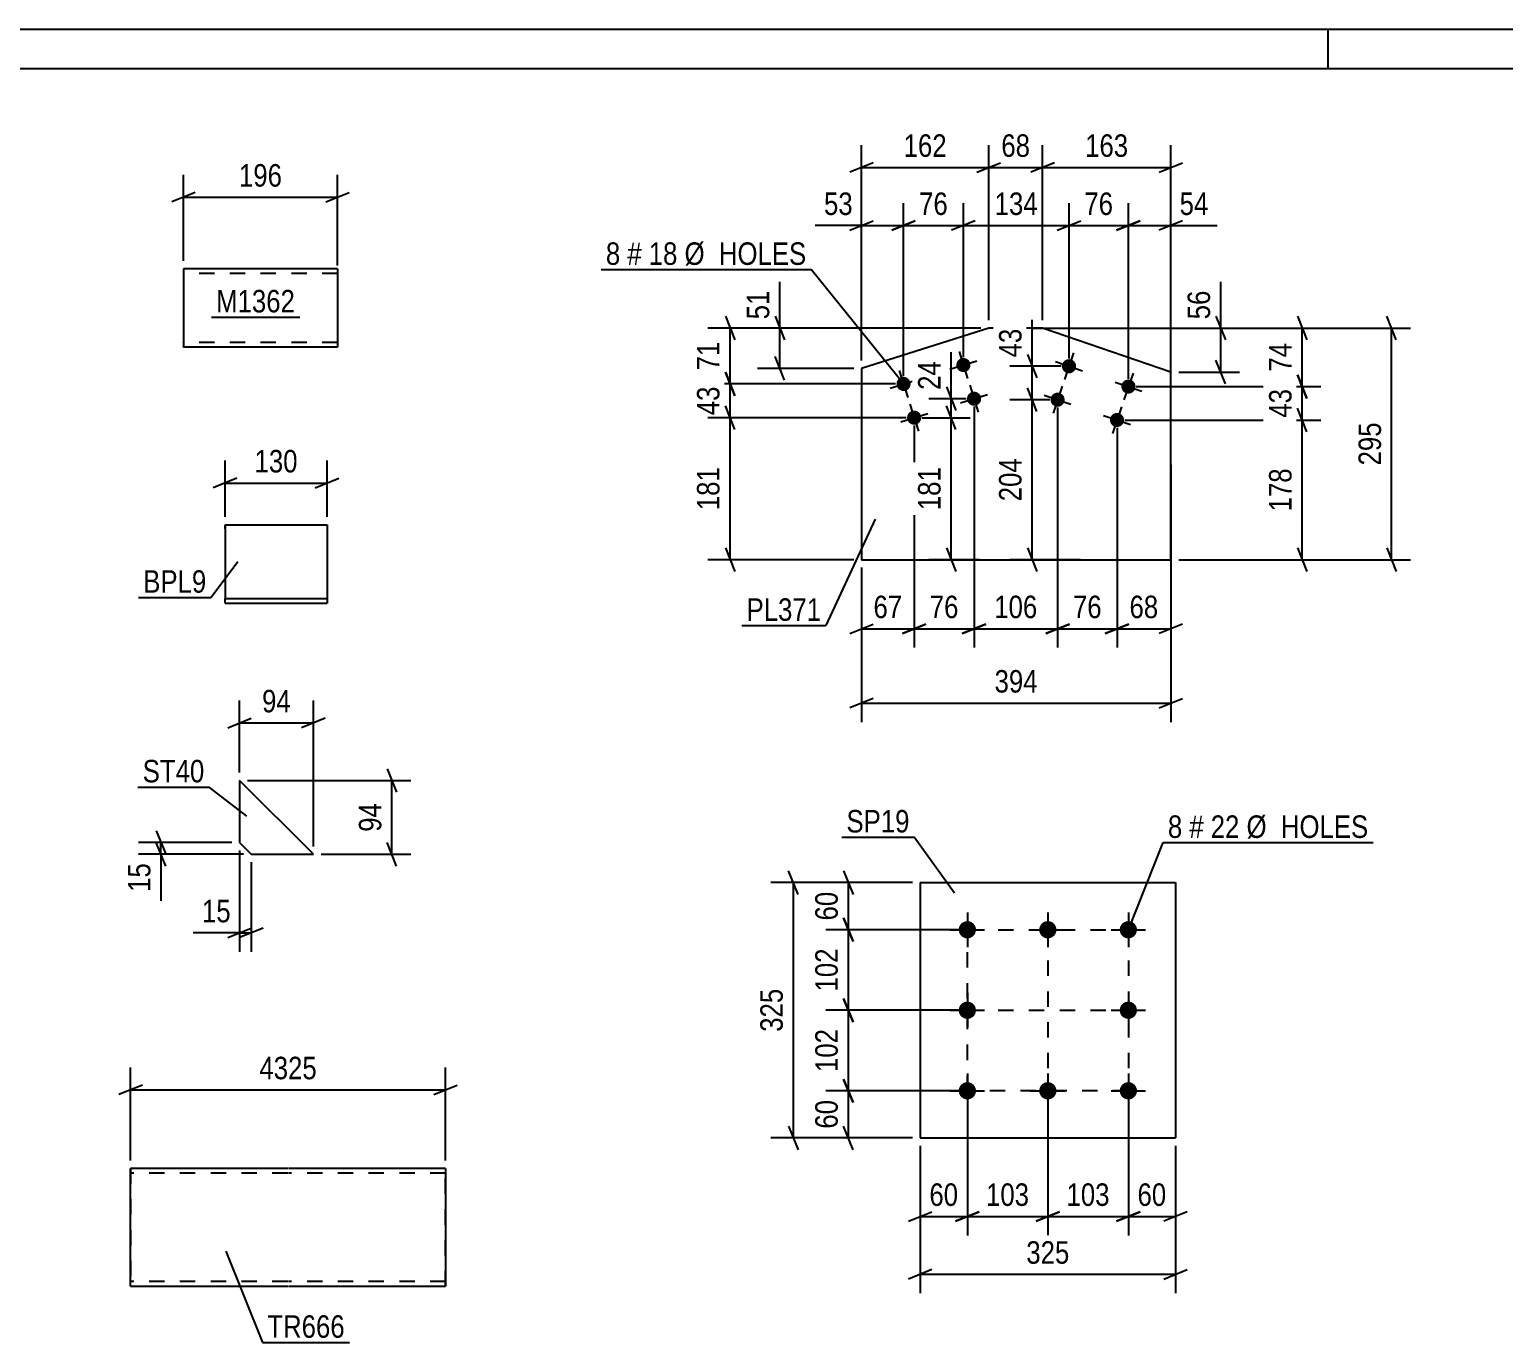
# Model space of a CAD drawing. Header units: millimetres. Extents: x 0 to 594, y 0 to 420.
# Drawn here: x 218.6 to 406.3, y 252.9 to 420 of the extents above; entities that cross this region are included whole.
import ezdxf

# ---------------------------------------------------------------- set-up
doc = ezdxf.new("R2010")
doc.units = ezdxf.units.MM
doc.linetypes.add('DXK_LINE_DOT2', pattern=[3.9198, 1.9599, -1.9599])
doc.styles.add('Arial Narrow', font='ARIALN.TTF', dxfattribs={"height": 0.2})

# ---------------------------------------------------------------- blocks, each defined once
blk = doc.blocks.new('Unknown-761531645-1132')
at = {"color": 5, "linetype": 'Continuous'}
for p, q in [((594, 420), (0, 420)), ((384, 415), (384, 420)), ((589, 415), (5, 415))]:
    blk.add_line(p, q, dxfattribs=at)
blk = doc.blocks.new('Bolt-761531645-6529 - 6523')
at = {"linetype": 'Continuous'}
for points in [[(338.4, 377.56, -1), (336.68, 377.02, -1)], [(330.77, 375.15, -1), (329.06, 374.61, -1)], [(339.76, 373.27, -1), (338.04, 372.73, -1)], [(332.13, 370.86, -1), (330.41, 370.32, -1)]]:
    blk.add_hatch(color=1, dxfattribs=at).paths.add_polyline_path(points)
at = {"color": 1, "linetype": 'Continuous'}
for p, q in [((335.82, 376.75), (339.26, 377.84)), ((337, 379.01), (338.08, 375.58)), ((328.2, 374.33), (331.63, 375.42)), ((329.37, 376.59), (330.46, 373.16)), ((337.18, 372.46), (340.61, 373.54)), ((338.36, 374.72), (339.44, 371.29)), ((330.73, 372.3), (331.81, 368.87)), ((329.56, 370.04), (332.99, 371.13))]:
    blk.add_line(p, q, dxfattribs=at)
blk = doc.blocks.new('Bolt-761531645-6534 - 6523')
at = {"linetype": 'Continuous'}
for points in [[(351.84, 376.84, -1), (350.13, 377.43, -1)], [(359.41, 374.26, -1), (357.7, 374.84, -1)], [(350.38, 372.59, -1), (348.68, 373.17, -1)], [(357.95, 370, -1), (356.25, 370.58, -1)]]:
    blk.add_hatch(color=1, dxfattribs=at).paths.add_polyline_path(points)
at = {"color": 1, "linetype": 'Continuous'}
for p, q in [((349.28, 377.72), (352.69, 376.55)), ((351.57, 378.84), (350.4, 375.43)), ((359.14, 376.25), (357.97, 372.84)), ((350.11, 374.58), (348.95, 371.18)), ((356.85, 375.13), (360.26, 373.96)), ((347.83, 373.46), (351.23, 372.3)), ((357.68, 371.99), (356.52, 368.59)), ((355.39, 370.87), (358.8, 369.71))]:
    blk.add_line(p, q, dxfattribs=at)
blk = doc.blocks.new('Part-761531645-6549 - 6523')
at = {"color": 2, "linetype": 'Continuous'}
for p, q in [((340.77, 381.99), (324.57, 376.86)), ((347.62, 381.99), (340.77, 381.99)), ((363.95, 376.4), (347.62, 381.99)), ((324.57, 376.86), (324.57, 352.51)), ((363.95, 352.51), (363.95, 376.4)), ((324.57, 352.51), (363.95, 352.51))]:
    blk.add_line(p, q, dxfattribs=at)
blk = doc.blocks.new('Part-761531645-6234 - 6214')
at = {"color": 2, "linetype": 'Continuous'}
for p, q in [((231.5, 260.03), (231.5, 275.03)), ((251.5, 275.03), (231.5, 275.03)), ((271.6, 275.03), (251.6, 275.03)), ((271.6, 275.03), (271.6, 275.03)), ((271.6, 275.03), (271.6, 260.03)), ((231.5, 260.03), (251.5, 260.03)), ((251.6, 260.03), (271.6, 260.03)), ((271.6, 260.03), (271.6, 260.03))]:
    blk.add_line(p, q, dxfattribs=at)
at = {"color": 7, "linetype": 'DXK_LINE_DOT2'}
for p, q in [((231.5, 275.03), (231.5, 260.03)), ((251.5, 274.43), (231.5, 274.43)), ((271.6, 274.43), (251.6, 274.43)), ((271.6, 260.03), (271.6, 275.03)), ((271.6, 274.43), (271.6, 274.43)), ((251.5, 260.63), (231.5, 260.63)), ((271.6, 260.63), (251.6, 260.63)), ((271.6, 260.63), (271.6, 260.63))]:
    blk.add_line(p, q, dxfattribs=at)
blk = doc.blocks.new('Part-761531645-4784 - 4735')
at = {"color": 2, "linetype": 'Continuous'}
for p, q in [((332.04, 311.41), (332.04, 278.91)), ((332.04, 311.41), (364.54, 311.41)), ((364.54, 311.41), (364.54, 278.91)), ((332.04, 278.91), (364.54, 278.91))]:
    blk.add_line(p, q, dxfattribs=at)
blk = doc.blocks.new('Bolt-761531645-4769 - 4735')
at = {"linetype": 'Continuous'}
for points in [[(338.04, 306.51, -1), (338.04, 304.31, -1)], [(348.29, 306.51, -1), (348.29, 304.31, -1)], [(358.54, 306.51, -1), (358.54, 304.31, -1)], [(338.04, 296.26, -1), (338.04, 294.06, -1)], [(358.54, 296.26, -1), (358.54, 294.06, -1)], [(338.04, 286.01, -1), (338.04, 283.81, -1)], [(348.29, 286.01, -1), (348.29, 283.81, -1)], [(358.54, 286.01, -1), (358.54, 283.81, -1)]]:
    blk.add_hatch(color=1, dxfattribs=at).paths.add_polyline_path(points)
at = {"color": 1, "linetype": 'Continuous'}
for p, q in [((338.04, 307.61), (338.04, 303.21)), ((348.29, 307.61), (348.29, 303.21)), ((358.54, 307.61), (358.54, 303.21)), ((335.84, 305.41), (340.24, 305.41)), ((346.09, 305.41), (350.49, 305.41)), ((356.34, 305.41), (360.74, 305.41)), ((338.04, 297.36), (338.04, 292.96)), ((358.54, 297.36), (358.54, 292.96)), ((335.84, 295.16), (340.24, 295.16)), ((356.34, 295.16), (360.74, 295.16)), ((338.04, 287.11), (338.04, 282.71)), ((348.29, 287.11), (348.29, 282.71)), ((358.54, 287.11), (358.54, 282.71)), ((335.84, 284.91), (340.24, 284.91)), ((346.09, 284.91), (350.49, 284.91)), ((356.34, 284.91), (360.74, 284.91))]:
    blk.add_line(p, q, dxfattribs=at)
blk = doc.blocks.new('Part-761531645-6064 - 6048')
at = {"color": 2, "linetype": 'Continuous'}
for p, q in [((257.85, 389.55), (238.24, 389.55)), ((238.24, 389.55), (238.24, 379.64)), ((257.85, 389.55), (257.85, 379.55)), ((238.24, 379.55), (238.24, 379.64)), ((257.85, 379.55), (238.24, 379.55))]:
    blk.add_line(p, q, dxfattribs=at)
at = {"color": 7, "linetype": 'DXK_LINE_DOT2'}
for p, q in [((257.85, 388.95), (238.24, 388.95)), ((238.24, 380.15), (238.24, 380.19)), ((257.85, 380.15), (238.24, 380.15)), ((257.85, 380.15), (257.85, 380.19))]:
    blk.add_line(p, q, dxfattribs=at)
blk = doc.blocks.new('Part-761531645-6139 - 6123')
at = {"color": 2, "linetype": 'Continuous'}
for p, q in [((243.52, 356.97), (243.52, 347.57)), ((243.52, 356.97), (256.52, 356.97)), ((256.52, 356.97), (256.52, 356.93)), ((256.52, 356.93), (256.52, 347.57)), ((243.52, 347.57), (256.52, 347.57)), ((243.52, 347.02), (243.52, 347.57)), ((256.52, 347.57), (256.52, 347.53)), ((256.52, 347.53), (256.52, 347.02)), ((243.52, 346.97), (243.52, 347.02)), ((243.52, 346.97), (256.52, 346.97)), ((256.52, 346.97), (256.52, 347.02))]:
    blk.add_line(p, q, dxfattribs=at)
at = {"color": 7, "linetype": 'DXK_LINE_DOT2'}
for p, q in [((243.52, 356.42), (243.52, 356.93)), ((256.52, 356.97), (256.52, 356.97)), ((256.52, 347.57), (256.52, 346.97)), ((243.52, 346.97), (243.52, 347.02))]:
    blk.add_line(p, q, dxfattribs=at)
blk = doc.blocks.new('Part-761531645-6171 - 6155')
at = {"color": 2, "linetype": 'Continuous'}
for p, q in [((245.37, 324.41), (245.37, 316.51)), ((254.77, 315.01), (245.37, 324.41)), ((245.37, 316.51), (246.87, 315.01)), ((246.87, 315.01), (254.77, 315.01))]:
    blk.add_line(p, q, dxfattribs=at)
blk = doc.blocks.new('Rectangle-761531645-12889 - 4735')
at = {"color": 1, "linetype": 'DXK_LINE_DOT2'}
blk.add_lwpolyline([(338.04, 305.41), (358.54, 305.41), (358.54, 284.91), (338.04, 284.91), (338.04, 305.41)], close=True, dxfattribs=at)
blk = doc.blocks.new('Line-761531645-12899 - 4735')
at = {"color": 1, "linetype": 'DXK_LINE_DOT2'}
blk.add_line((338.04, 295.16), (358.54, 295.16), dxfattribs=at)
blk = doc.blocks.new('Line-761531645-12906 - 4735')
at = {"color": 1, "linetype": 'DXK_LINE_DOT2'}
blk.add_line((348.29, 305.41), (348.29, 284.91), dxfattribs=at)
blk = doc.blocks.new('StraightDimension-761531645-10739 - 6523')
at = {"color": 7, "linetype": 'Continuous'}
for p, q in [((350.99, 378.14), (350.99, 397.89)), ((358.55, 375.55), (358.55, 397.89)), ((349.49, 394.44), (352.49, 395.64)), ((350.99, 395.04), (358.55, 395.04)), ((360.05, 395.64), (357.05, 394.44))]:
    blk.add_line(p, q, dxfattribs=at)
at = {"color": 0}
blk.add_wipeout([(357.2, 395.79), (357.2, 399.99), (352.34, 399.99), (352.34, 395.79)], dxfattribs=at)
at = {"color": 3, "style": 'Arial Narrow'}
blk.add_text('76', height=2.863, dxfattribs=at).set_placement((352.94, 396.39))
blk = doc.blocks.new('StraightDimension-761531645-11052 - 6523')
at = {"color": 7, "linetype": 'Continuous'}
for p, q in [((346.89, 371.38), (345.69, 374.38)), ((348.53, 372.88), (343.44, 372.88)), ((346.29, 352.51), (346.29, 372.88)), ((345.69, 354.01), (346.89, 351.01)), ((352.43, 352.51), (343.44, 352.51))]:
    blk.add_line(p, q, dxfattribs=at)
at = {"color": 0}
blk.add_wipeout([(345.54, 366.04), (341.34, 366.04), (341.34, 359.35), (345.54, 359.35)], dxfattribs=at)
at = {"color": 3, "style": 'Arial Narrow'}
blk.add_text('204', height=2.863, rotation=90.0002, dxfattribs=at).set_placement((344.94, 359.95))
blk = doc.blocks.new('StraightDimension-761531645-10742 - 6523')
at = {"color": 7, "linetype": 'Continuous'}
for p, q in [((324.57, 377.86), (324.57, 397.89)), ((329.91, 375.88), (329.91, 397.89)), ((323.07, 394.44), (326.07, 395.64)), ((324.57, 395.04), (329.91, 395.04)), ((331.41, 395.64), (328.41, 394.44))]:
    blk.add_line(p, q, dxfattribs=at)
at = {"color": 0}
blk.add_wipeout([(324.04, 395.79), (324.04, 399.99), (319.19, 399.99), (319.19, 395.79)], dxfattribs=at)
at = {"color": 7, "linetype": 'Continuous'}
blk.add_line((324.57, 395.04), (318.66, 395.04), dxfattribs=at)
blk.add_line((324.57, 395.04), (318.66, 395.04), dxfattribs=at)
at = {"color": 3, "style": 'Arial Narrow'}
blk.add_text('53', height=2.863, dxfattribs=at).set_placement((319.79, 396.39))
blk = doc.blocks.new('StraightDimension-761531645-6748 - 6523')
at = {"color": 7, "linetype": 'Continuous'}
for p, q in [((324.57, 351.51), (324.57, 331.85)), ((363.95, 351.51), (363.95, 331.85)), ((326.07, 334.85), (323.07, 333.65)), ((324.57, 334.25), (363.95, 334.25)), ((362.45, 333.65), (365.45, 334.85))]:
    blk.add_line(p, q, dxfattribs=at)
at = {"color": 0}
blk.add_wipeout([(347.6, 335), (347.6, 339.2), (340.91, 339.2), (340.91, 335)], dxfattribs=at)
at = {"color": 3, "style": 'Arial Narrow'}
blk.add_text('394', height=2.863, dxfattribs=at).set_placement((341.51, 335.6))
blk = doc.blocks.new('StraightDimension-761531645-10738 - 6523')
at = {"color": 7, "linetype": 'Continuous'}
for p, q in [((358.55, 375.55), (358.55, 397.89)), ((363.95, 375.55), (363.95, 397.89)), ((357.05, 394.44), (360.05, 395.64)), ((358.55, 395.04), (363.95, 395.04)), ((365.45, 395.64), (362.45, 394.44))]:
    blk.add_line(p, q, dxfattribs=at)
at = {"color": 0}
blk.add_wipeout([(369.33, 395.79), (369.33, 399.99), (364.47, 399.99), (364.47, 395.79)], dxfattribs=at)
at = {"color": 7, "linetype": 'Continuous'}
blk.add_line((363.95, 395.04), (369.85, 395.04), dxfattribs=at)
blk.add_line((363.95, 395.04), (369.85, 395.04), dxfattribs=at)
at = {"color": 3, "style": 'Arial Narrow'}
blk.add_text('54', height=2.863, dxfattribs=at).set_placement((365.07, 396.39))
blk = doc.blocks.new('StraightDimension-761531645-10740 - 6523')
at = {"color": 7, "linetype": 'Continuous'}
for p, q in [((337.54, 378.29), (337.54, 397.89)), ((350.99, 378.14), (350.99, 397.89)), ((339.04, 395.64), (336.04, 394.44)), ((337.54, 395.04), (350.99, 395.04)), ((349.49, 394.44), (352.49, 395.64))]:
    blk.add_line(p, q, dxfattribs=at)
at = {"color": 0}
blk.add_wipeout([(347.61, 395.79), (347.61, 399.99), (340.92, 399.99), (340.92, 395.79)], dxfattribs=at)
at = {"color": 3, "style": 'Arial Narrow'}
blk.add_text('134', height=2.863, dxfattribs=at).set_placement((341.52, 396.39))
blk = doc.blocks.new('StraightDimension-761531645-11282 - 6523')
at = {"color": 7, "linetype": 'Continuous'}
for p, q in [((381.27, 368.79), (380.07, 371.79)), ((358.1, 370.29), (383.07, 370.29)), ((380.67, 352.51), (380.67, 370.29)), ((380.07, 354.01), (381.27, 351.01)), ((364.95, 352.51), (383.07, 352.51))]:
    blk.add_line(p, q, dxfattribs=at)
at = {"color": 0}
blk.add_wipeout([(379.92, 364.74), (375.72, 364.74), (375.72, 358.06), (379.92, 358.06)], dxfattribs=at)
at = {"color": 3, "style": 'Arial Narrow'}
blk.add_text('178', height=2.863, rotation=90.0002, dxfattribs=at).set_placement((379.32, 358.66))
blk = doc.blocks.new('StraightDimension-761531645-10852 - 6523')
at = {"color": 7, "linetype": 'Continuous'}
for p, q in [((324.57, 377.86), (324.57, 405.29)), ((340.77, 382.99), (340.77, 405.29)), ((326.07, 403.04), (323.07, 401.84)), ((324.57, 402.44), (340.77, 402.44)), ((339.27, 401.84), (342.27, 403.04))]:
    blk.add_line(p, q, dxfattribs=at)
at = {"color": 0}
blk.add_wipeout([(336.01, 403.19), (336.01, 407.39), (329.33, 407.39), (329.33, 403.19)], dxfattribs=at)
at = {"color": 3, "style": 'Arial Narrow'}
blk.add_text('162', height=2.863, dxfattribs=at).set_placement((329.93, 403.79))
blk = doc.blocks.new('StraightDimension-761531645-10741 - 6523')
at = {"color": 7, "linetype": 'Continuous'}
for p, q in [((329.91, 375.88), (329.91, 397.89)), ((337.54, 378.29), (337.54, 397.89)), ((328.41, 394.44), (331.41, 395.64)), ((329.91, 395.04), (337.54, 395.04)), ((339.04, 395.64), (336.04, 394.44))]:
    blk.add_line(p, q, dxfattribs=at)
at = {"color": 0}
blk.add_wipeout([(336.15, 395.79), (336.15, 399.99), (331.3, 399.99), (331.3, 395.79)], dxfattribs=at)
at = {"color": 3, "style": 'Arial Narrow'}
blk.add_text('76', height=2.863, dxfattribs=at).set_placement((331.9, 396.39))
blk = doc.blocks.new('StraightDimension-761531645-11021 - 6523')
at = {"color": 7, "linetype": 'Continuous'}
for p, q in [((335.38, 374.5), (336.58, 371.5)), ((337.9, 373), (333.13, 373)), ((336.58, 369.09), (335.38, 372.09)), ((335.98, 370.59), (335.98, 373)), ((332.27, 370.59), (338.38, 370.59))]:
    blk.add_line(p, q, dxfattribs=at)
at = {"color": 0}
blk.add_wipeout([(335.23, 378.38), (331.03, 378.38), (331.03, 373.53), (335.23, 373.53)], dxfattribs=at)
at = {"color": 7, "linetype": 'Continuous'}
blk.add_line((335.98, 373), (335.98, 378.91), dxfattribs=at)
blk.add_line((335.98, 373), (335.98, 378.91), dxfattribs=at)
at = {"color": 3, "style": 'Arial Narrow'}
blk.add_text('24', height=2.863, rotation=90.0002, dxfattribs=at).set_placement((334.63, 374.13))
blk = doc.blocks.new('StraightDimension-761531645-10822 - 6523')
at = {"color": 7, "linetype": 'Continuous'}
for p, q in [((313.57, 383.49), (314.77, 380.49)), ((339.77, 381.99), (311.32, 381.99)), ((314.17, 376.86), (314.17, 381.99)), ((314.77, 375.36), (313.57, 378.36)), ((323.57, 376.86), (311.32, 376.86))]:
    blk.add_line(p, q, dxfattribs=at)
at = {"color": 0}
blk.add_wipeout([(313.42, 387.37), (309.22, 387.37), (309.22, 382.51), (313.42, 382.51)], dxfattribs=at)
at = {"color": 7, "linetype": 'Continuous'}
blk.add_line((314.17, 381.99), (314.17, 387.89), dxfattribs=at)
blk.add_line((314.17, 381.99), (314.17, 387.89), dxfattribs=at)
at = {"color": 3, "style": 'Arial Narrow'}
blk.add_text('51', height=2.863, rotation=90.0002, dxfattribs=at).set_placement((312.82, 383.11))
blk = doc.blocks.new('StraightDimension-761531645-10850 - 6523')
at = {"color": 7, "linetype": 'Continuous'}
for p, q in [((347.62, 382.99), (347.62, 405.29)), ((363.95, 377.4), (363.95, 405.29)), ((349.12, 403.04), (346.12, 401.84)), ((347.62, 402.44), (363.95, 402.44)), ((362.45, 401.84), (365.45, 403.04))]:
    blk.add_line(p, q, dxfattribs=at)
at = {"color": 0}
blk.add_wipeout([(359.13, 403.19), (359.13, 407.39), (352.44, 407.39), (352.44, 403.19)], dxfattribs=at)
at = {"color": 3, "style": 'Arial Narrow'}
blk.add_text('163', height=2.863, dxfattribs=at).set_placement((353.04, 403.79))
blk = doc.blocks.new('StraightDimension-761531645-10851 - 6523')
at = {"color": 7, "linetype": 'Continuous'}
for p, q in [((340.77, 382.99), (340.77, 405.29)), ((347.62, 382.99), (347.62, 405.29)), ((339.27, 401.84), (342.27, 403.04)), ((340.77, 402.44), (347.62, 402.44)), ((349.12, 403.04), (346.12, 401.84))]:
    blk.add_line(p, q, dxfattribs=at)
at = {"color": 0}
blk.add_wipeout([(346.63, 403.19), (346.63, 407.39), (341.77, 407.39), (341.77, 403.19)], dxfattribs=at)
at = {"color": 3, "style": 'Arial Narrow'}
blk.add_text('68', height=2.863, dxfattribs=at).set_placement((342.37, 403.79))
blk = doc.blocks.new('StraightDimension-761531645-11181 - 6523')
at = {"color": 7, "linetype": 'Continuous'}
for p, q in [((307.23, 383.49), (308.43, 380.49)), ((339.77, 381.99), (304.98, 381.99)), ((307.83, 374.88), (307.83, 381.99)), ((308.43, 373.38), (307.23, 376.38)), ((328.91, 374.88), (304.98, 374.88))]:
    blk.add_line(p, q, dxfattribs=at)
at = {"color": 0}
blk.add_wipeout([(307.08, 380.86), (302.88, 380.86), (302.88, 376), (307.08, 376)], dxfattribs=at)
at = {"color": 3, "style": 'Arial Narrow'}
blk.add_text('71', height=2.863, rotation=90.0002, dxfattribs=at).set_placement((306.48, 376.6))
blk = doc.blocks.new('StraightDimension-761531645-10982 - 6523')
at = {"color": 7, "linetype": 'Continuous'}
for p, q in [((357.1, 369.29), (357.1, 341.32)), ((363.95, 364.6), (363.95, 341.32)), ((355.6, 343.12), (358.6, 344.32)), ((357.1, 343.72), (363.95, 343.72)), ((365.45, 344.32), (362.45, 343.12))]:
    blk.add_line(p, q, dxfattribs=at)
at = {"color": 0}
blk.add_wipeout([(362.95, 344.47), (362.95, 348.67), (358.09, 348.67), (358.09, 344.47)], dxfattribs=at)
at = {"color": 3, "style": 'Arial Narrow'}
blk.add_text('68', height=2.863, dxfattribs=at).set_placement((358.69, 345.07))
blk = doc.blocks.new('StraightDimension-761531645-10983 - 6523')
at = {"color": 7, "linetype": 'Continuous'}
for p, q in [((349.53, 371.88), (349.53, 341.32)), ((357.1, 369.29), (357.1, 341.32)), ((348.03, 343.12), (351.03, 344.32)), ((349.53, 343.72), (357.1, 343.72)), ((358.6, 344.32), (355.6, 343.12))]:
    blk.add_line(p, q, dxfattribs=at)
at = {"color": 0}
blk.add_wipeout([(355.74, 344.47), (355.74, 348.67), (350.89, 348.67), (350.89, 344.47)], dxfattribs=at)
at = {"color": 3, "style": 'Arial Narrow'}
blk.add_text('76', height=2.863, dxfattribs=at).set_placement((351.49, 345.07))
blk = doc.blocks.new('StraightDimension-761531645-10984 - 6523')
at = {"color": 7, "linetype": 'Continuous'}
for p, q in [((338.9, 372), (338.9, 341.32)), ((349.53, 371.88), (349.53, 341.32)), ((337.4, 343.12), (340.4, 344.32)), ((338.9, 343.72), (349.53, 343.72)), ((351.03, 344.32), (348.03, 343.12))]:
    blk.add_line(p, q, dxfattribs=at)
at = {"color": 0}
blk.add_wipeout([(347.56, 344.47), (347.56, 348.67), (340.87, 348.67), (340.87, 344.47)], dxfattribs=at)
at = {"color": 3, "style": 'Arial Narrow'}
blk.add_text('106', height=2.863, dxfattribs=at).set_placement((341.47, 345.07))
blk = doc.blocks.new('StraightDimension-761531645-10985 - 6523')
at = {"color": 7, "linetype": 'Continuous'}
for p, q in [((338.9, 372), (338.9, 341.32)), ((331.27, 369.59), (331.27, 341.32)), ((329.77, 343.12), (332.77, 344.32)), ((331.27, 343.72), (338.9, 343.72)), ((340.4, 344.32), (337.4, 343.12))]:
    blk.add_line(p, q, dxfattribs=at)
at = {"color": 0}
blk.add_wipeout([(337.51, 344.47), (337.51, 348.67), (332.66, 348.67), (332.66, 344.47)], dxfattribs=at)
at = {"color": 3, "style": 'Arial Narrow'}
blk.add_text('76', height=2.863, dxfattribs=at).set_placement((333.26, 345.07))
blk = doc.blocks.new('StraightDimension-761531645-10986 - 6523')
at = {"color": 7, "linetype": 'Continuous'}
for p, q in [((331.27, 369.59), (331.27, 341.32)), ((324.57, 351.51), (324.57, 341.32)), ((323.07, 343.12), (326.07, 344.32)), ((324.57, 343.72), (331.27, 343.72)), ((332.77, 344.32), (329.77, 343.12))]:
    blk.add_line(p, q, dxfattribs=at)
at = {"color": 0}
blk.add_wipeout([(330.35, 344.47), (330.35, 348.67), (325.49, 348.67), (325.49, 344.47)], dxfattribs=at)
at = {"color": 3, "style": 'Arial Narrow'}
blk.add_text('67', height=2.863, dxfattribs=at).set_placement((326.09, 345.07))
blk = doc.blocks.new('StraightDimension-761531645-11022 - 6523')
at = {"color": 7, "linetype": 'Continuous'}
for p, q in [((336.58, 369.09), (335.38, 372.09)), ((332.27, 370.59), (338.38, 370.59)), ((335.98, 352.51), (335.98, 370.59)), ((335.38, 354.01), (336.58, 351.01)), ((339.6, 352.51), (333.13, 352.51))]:
    blk.add_line(p, q, dxfattribs=at)
at = {"color": 0}
blk.add_wipeout([(335.23, 364.89), (331.03, 364.89), (331.03, 358.21), (335.23, 358.21)], dxfattribs=at)
at = {"color": 3, "style": 'Arial Narrow'}
blk.add_text('181', height=2.863, rotation=90.0002, dxfattribs=at).set_placement((334.63, 358.81))
blk = doc.blocks.new('StraightDimension-761531645-11051 - 6523')
at = {"color": 7, "linetype": 'Continuous'}
for p, q in [((345.69, 378.64), (346.89, 375.64)), ((349.99, 377.14), (343.44, 377.14)), ((346.29, 372.88), (346.29, 377.14)), ((346.89, 371.38), (345.69, 374.38)), ((348.53, 372.88), (343.44, 372.88))]:
    blk.add_line(p, q, dxfattribs=at)
at = {"color": 0}
blk.add_wipeout([(345.54, 382.52), (341.34, 382.52), (341.34, 377.66), (345.54, 377.66)], dxfattribs=at)
at = {"color": 7, "linetype": 'Continuous'}
blk.add_line((346.29, 377.14), (346.29, 383.04), dxfattribs=at)
blk.add_line((346.29, 377.14), (346.29, 383.04), dxfattribs=at)
at = {"color": 3, "style": 'Arial Narrow'}
blk.add_text('43', height=2.863, rotation=90.0002, dxfattribs=at).set_placement((344.94, 378.26))
blk = doc.blocks.new('StraightDimension-761531645-11081 - 6523')
at = {"color": 7, "linetype": 'Continuous'}
for p, q in [((392.66, 380.49), (391.46, 383.49)), ((346.28, 381.99), (394.46, 381.99)), ((392.06, 352.51), (392.06, 381.99)), ((391.46, 354.01), (392.66, 351.01)), ((364.95, 352.51), (394.46, 352.51))]:
    blk.add_line(p, q, dxfattribs=at)
at = {"color": 0}
blk.add_wipeout([(391.31, 370.59), (387.11, 370.59), (387.11, 363.91), (391.31, 363.91)], dxfattribs=at)
at = {"color": 3, "style": 'Arial Narrow'}
blk.add_text('295', height=2.863, rotation=90.0002, dxfattribs=at).set_placement((390.71, 364.51))
blk = doc.blocks.new('StraightDimension-761531645-11182 - 6523')
at = {"color": 7, "linetype": 'Continuous'}
for p, q in [((307.23, 376.38), (308.43, 373.38)), ((328.91, 374.88), (304.98, 374.88)), ((307.83, 370.59), (307.83, 374.88)), ((308.43, 369.09), (307.23, 372.09)), ((330.27, 370.59), (304.98, 370.59))]:
    blk.add_line(p, q, dxfattribs=at)
at = {"color": 0}
blk.add_wipeout([(307.08, 375.16), (302.88, 375.16), (302.88, 370.3), (307.08, 370.3)], dxfattribs=at)
at = {"color": 3, "style": 'Arial Narrow'}
blk.add_text('43', height=2.863, rotation=90.0002, dxfattribs=at).set_placement((306.48, 370.9))
blk = doc.blocks.new('StraightDimension-761531645-11183 - 6523')
at = {"color": 7, "linetype": 'Continuous'}
for p, q in [((308.43, 369.09), (307.23, 372.09)), ((330.27, 370.59), (304.98, 370.59)), ((307.83, 352.51), (307.83, 370.59)), ((307.23, 354.01), (308.43, 351.01)), ((323.57, 352.51), (304.98, 352.51))]:
    blk.add_line(p, q, dxfattribs=at)
at = {"color": 0}
blk.add_wipeout([(307.08, 364.89), (302.88, 364.89), (302.88, 358.21), (307.08, 358.21)], dxfattribs=at)
at = {"color": 3, "style": 'Arial Narrow'}
blk.add_text('181', height=2.863, rotation=90.0002, dxfattribs=at).set_placement((306.48, 358.81))
blk = doc.blocks.new('StraightDimension-761531645-11280 - 6523')
at = {"color": 7, "linetype": 'Continuous'}
for p, q in [((380.07, 383.49), (381.27, 380.49)), ((348.62, 381.99), (383.07, 381.99)), ((380.67, 374.55), (380.67, 381.99)), ((381.27, 373.05), (380.07, 376.05)), ((359.55, 374.55), (383.07, 374.55))]:
    blk.add_line(p, q, dxfattribs=at)
at = {"color": 0}
blk.add_wipeout([(379.92, 380.69), (375.72, 380.69), (375.72, 375.84), (379.92, 375.84)], dxfattribs=at)
at = {"color": 3, "style": 'Arial Narrow'}
blk.add_text('74', height=2.863, rotation=90.0002, dxfattribs=at).set_placement((379.32, 376.44))
blk = doc.blocks.new('StraightDimension-761531645-11281 - 6523')
at = {"color": 7, "linetype": 'Continuous'}
for p, q in [((380.07, 376.05), (381.27, 373.05)), ((359.55, 374.55), (383.07, 374.55)), ((380.67, 370.29), (380.67, 374.55)), ((381.27, 368.79), (380.07, 371.79)), ((358.1, 370.29), (383.07, 370.29))]:
    blk.add_line(p, q, dxfattribs=at)
at = {"color": 0}
blk.add_wipeout([(379.92, 374.85), (375.72, 374.85), (375.72, 369.99), (379.92, 369.99)], dxfattribs=at)
at = {"color": 3, "style": 'Arial Narrow'}
blk.add_text('43', height=2.863, rotation=90.0002, dxfattribs=at).set_placement((379.32, 370.59))
blk = doc.blocks.new('StraightDimension-761531645-11309 - 6523')
at = {"color": 7, "linetype": 'Continuous'}
for p, q in [((369.7, 383.49), (370.9, 380.49)), ((348.62, 381.99), (372.7, 381.99)), ((370.3, 376.4), (370.3, 381.99)), ((370.9, 374.9), (369.7, 377.9)), ((364.95, 376.4), (372.7, 376.4))]:
    blk.add_line(p, q, dxfattribs=at)
at = {"color": 0}
blk.add_wipeout([(369.55, 387.37), (365.35, 387.37), (365.35, 382.51), (369.55, 382.51)], dxfattribs=at)
at = {"color": 7, "linetype": 'Continuous'}
blk.add_line((370.3, 381.99), (370.3, 387.89), dxfattribs=at)
blk.add_line((370.3, 381.99), (370.3, 387.89), dxfattribs=at)
at = {"color": 3, "style": 'Arial Narrow'}
blk.add_text('56', height=2.863, rotation=90.0002, dxfattribs=at).set_placement((368.95, 383.11))
blk = doc.blocks.new('StraightDimension-761531645-6237 - 6214')
at = {"color": 7, "linetype": 'Continuous'}
for p, q in [((231.5, 276.03), (231.5, 287.88)), ((271.6, 276.03), (271.6, 287.88)), ((233, 285.63), (230, 284.43)), ((270.1, 284.43), (273.1, 285.63)), ((231.5, 285.03), (271.6, 285.03))]:
    blk.add_line(p, q, dxfattribs=at)
at = {"color": 0}
blk.add_wipeout([(255.81, 285.78), (255.81, 289.98), (247.3, 289.98), (247.3, 285.78)], dxfattribs=at)
at = {"color": 3, "style": 'Arial Narrow'}
blk.add_text('4325', height=2.863, dxfattribs=at).set_placement((247.9, 286.38))
blk = doc.blocks.new('StraightDimension-761531645-4786 - 4735')
at = {"color": 7, "linetype": 'Continuous'}
for p, q in [((322.29, 286.41), (323.49, 283.41)), ((337.04, 284.91), (320.04, 284.91)), ((322.89, 278.91), (322.89, 284.91)), ((323.49, 277.41), (322.29, 280.41)), ((331.04, 278.91), (320.04, 278.91))]:
    blk.add_line(p, q, dxfattribs=at)
at = {"color": 0}
blk.add_wipeout([(322.14, 284.34), (317.94, 284.34), (317.94, 279.49), (322.14, 279.49)], dxfattribs=at)
at = {"color": 3, "style": 'Arial Narrow'}
blk.add_text('60', height=2.863, rotation=90.0002, dxfattribs=at).set_placement((321.54, 280.09))
blk = doc.blocks.new('StraightDimension-761531645-4796 - 4735')
at = {"color": 7, "linetype": 'Continuous'}
for p, q in [((322.29, 296.66), (323.49, 293.66)), ((337.04, 295.16), (320.04, 295.16)), ((322.89, 284.91), (322.89, 295.16)), ((323.49, 283.41), (322.29, 286.41)), ((337.04, 284.91), (320.04, 284.91))]:
    blk.add_line(p, q, dxfattribs=at)
at = {"color": 0}
blk.add_wipeout([(322.14, 293.38), (317.94, 293.38), (317.94, 286.7), (322.14, 286.7)], dxfattribs=at)
at = {"color": 3, "style": 'Arial Narrow'}
blk.add_text('102', height=2.863, rotation=90.0002, dxfattribs=at).set_placement((321.54, 287.3))
blk = doc.blocks.new('StraightDimension-761531645-4798 - 4735')
at = {"color": 7, "linetype": 'Continuous'}
for p, q in [((322.29, 306.91), (323.49, 303.91)), ((337.04, 305.41), (320.04, 305.41)), ((322.89, 295.16), (322.89, 305.41)), ((323.49, 293.66), (322.29, 296.66)), ((337.04, 295.16), (320.04, 295.16))]:
    blk.add_line(p, q, dxfattribs=at)
at = {"color": 0}
blk.add_wipeout([(322.14, 303.63), (317.94, 303.63), (317.94, 296.95), (322.14, 296.95)], dxfattribs=at)
at = {"color": 3, "style": 'Arial Narrow'}
blk.add_text('102', height=2.863, rotation=90.0002, dxfattribs=at).set_placement((321.54, 297.55))
blk = doc.blocks.new('StraightDimension-761531645-4800 - 4735')
at = {"color": 7, "linetype": 'Continuous'}
for p, q in [((322.29, 312.91), (323.49, 309.91)), ((331.04, 311.41), (320.04, 311.41)), ((322.89, 305.41), (322.89, 311.41)), ((323.49, 303.91), (322.29, 306.91)), ((337.04, 305.41), (320.04, 305.41))]:
    blk.add_line(p, q, dxfattribs=at)
at = {"color": 0}
blk.add_wipeout([(322.14, 310.84), (317.94, 310.84), (317.94, 305.99), (322.14, 305.99)], dxfattribs=at)
at = {"color": 3, "style": 'Arial Narrow'}
blk.add_text('60', height=2.863, rotation=90.0002, dxfattribs=at).set_placement((321.54, 306.59))
blk = doc.blocks.new('StraightDimension-761531645-4811 - 4735')
at = {"color": 7, "linetype": 'Continuous'}
for p, q in [((316.49, 309.91), (315.29, 312.91)), ((331.04, 311.41), (313.04, 311.41)), ((315.89, 278.91), (315.89, 311.41)), ((315.29, 280.41), (316.49, 277.41)), ((331.04, 278.91), (313.04, 278.91))]:
    blk.add_line(p, q, dxfattribs=at)
at = {"color": 0}
blk.add_wipeout([(315.14, 298.51), (310.94, 298.51), (310.94, 291.82), (315.14, 291.82)], dxfattribs=at)
at = {"color": 3, "style": 'Arial Narrow'}
blk.add_text('325', height=2.863, rotation=90.0002, dxfattribs=at).set_placement((314.54, 292.42))
blk = doc.blocks.new('StraightDimension-761531645-4822 - 4735')
at = {"color": 7, "linetype": 'Continuous'}
for p, q in [((338.04, 283.91), (338.04, 266.51)), ((332.04, 277.91), (332.04, 266.51)), ((330.54, 268.31), (333.54, 269.51)), ((332.04, 268.91), (338.04, 268.91)), ((339.54, 269.51), (336.54, 268.31))]:
    blk.add_line(p, q, dxfattribs=at)
at = {"color": 0}
blk.add_wipeout([(337.47, 269.66), (337.47, 273.86), (332.61, 273.86), (332.61, 269.66)], dxfattribs=at)
at = {"color": 3, "style": 'Arial Narrow'}
blk.add_text('60', height=2.863, dxfattribs=at).set_placement((333.21, 270.26))
blk = doc.blocks.new('StraightDimension-761531645-4832 - 4735')
at = {"color": 7, "linetype": 'Continuous'}
for p, q in [((338.04, 283.91), (338.04, 266.51)), ((348.29, 283.91), (348.29, 266.51)), ((336.54, 268.31), (339.54, 269.51)), ((338.04, 268.91), (348.29, 268.91)), ((349.79, 269.51), (346.79, 268.31))]:
    blk.add_line(p, q, dxfattribs=at)
at = {"color": 0}
blk.add_wipeout([(346.51, 269.66), (346.51, 273.86), (339.82, 273.86), (339.82, 269.66)], dxfattribs=at)
at = {"color": 3, "style": 'Arial Narrow'}
blk.add_text('103', height=2.863, dxfattribs=at).set_placement((340.42, 270.26))
blk = doc.blocks.new('StraightDimension-761531645-4834 - 4735')
at = {"color": 7, "linetype": 'Continuous'}
for p, q in [((348.29, 283.91), (348.29, 266.51)), ((358.54, 283.91), (358.54, 266.51)), ((346.79, 268.31), (349.79, 269.51)), ((348.29, 268.91), (358.54, 268.91)), ((360.04, 269.51), (357.04, 268.31))]:
    blk.add_line(p, q, dxfattribs=at)
at = {"color": 0}
blk.add_wipeout([(356.76, 269.66), (356.76, 273.86), (350.07, 273.86), (350.07, 269.66)], dxfattribs=at)
at = {"color": 3, "style": 'Arial Narrow'}
blk.add_text('103', height=2.863, dxfattribs=at).set_placement((350.67, 270.26))
blk = doc.blocks.new('StraightDimension-761531645-4836 - 4735')
at = {"color": 7, "linetype": 'Continuous'}
for p, q in [((358.54, 283.91), (358.54, 266.51)), ((364.54, 277.91), (364.54, 266.51)), ((357.04, 268.31), (360.04, 269.51)), ((358.54, 268.91), (364.54, 268.91)), ((366.04, 269.51), (363.04, 268.31))]:
    blk.add_line(p, q, dxfattribs=at)
at = {"color": 0}
blk.add_wipeout([(363.97, 269.66), (363.97, 273.86), (359.11, 273.86), (359.11, 269.66)], dxfattribs=at)
at = {"color": 3, "style": 'Arial Narrow'}
blk.add_text('60', height=2.863, dxfattribs=at).set_placement((359.71, 270.26))
blk = doc.blocks.new('StraightDimension-761531645-4847 - 4735')
at = {"color": 7, "linetype": 'Continuous'}
for p, q in [((332.04, 277.91), (332.04, 259.15)), ((364.54, 277.91), (364.54, 259.15)), ((333.54, 262.15), (330.54, 260.95)), ((332.04, 261.55), (364.54, 261.55)), ((363.04, 260.95), (366.04, 262.15))]:
    blk.add_line(p, q, dxfattribs=at)
at = {"color": 0}
blk.add_wipeout([(351.63, 262.3), (351.63, 266.5), (344.95, 266.5), (344.95, 262.3)], dxfattribs=at)
at = {"color": 3, "style": 'Arial Narrow'}
blk.add_text('325', height=2.863, dxfattribs=at).set_placement((345.55, 262.9))
blk = doc.blocks.new('StraightDimension-761531645-13060 - 6048')
at = {"color": 7, "linetype": 'Continuous'}
for p, q in [((238.24, 390.55), (238.24, 401.5)), ((257.85, 389.95), (257.85, 401.5)), ((239.74, 399.25), (236.74, 398.05)), ((238.24, 398.65), (257.85, 398.65)), ((256.35, 398.05), (259.35, 399.25))]:
    blk.add_line(p, q, dxfattribs=at)
at = {"color": 0}
blk.add_wipeout([(251.39, 399.4), (251.39, 403.6), (244.7, 403.6), (244.7, 399.4)], dxfattribs=at)
at = {"color": 3, "style": 'Arial Narrow'}
blk.add_text('196', height=2.863, dxfattribs=at).set_placement((245.3, 400))
blk = doc.blocks.new('StraightDimension-761531645-6141 - 6123')
at = {"color": 7, "linetype": 'Continuous'}
for p, q in [((243.52, 357.97), (243.52, 365.12)), ((256.52, 357.97), (256.52, 365.12)), ((245.02, 362.87), (242.02, 361.67)), ((243.52, 362.27), (256.52, 362.27)), ((255.02, 361.67), (258.02, 362.87))]:
    blk.add_line(p, q, dxfattribs=at)
at = {"color": 0}
blk.add_wipeout([(253.37, 363.02), (253.37, 367.22), (246.68, 367.22), (246.68, 363.02)], dxfattribs=at)
at = {"color": 3, "style": 'Arial Narrow'}
blk.add_text('130', height=2.863, dxfattribs=at).set_placement((247.28, 363.62))
blk = doc.blocks.new('StraightDimension-761531645-6191 - 6155')
at = {"color": 7, "linetype": 'Continuous'}
for p, q in [((245.37, 325.41), (245.37, 334.58)), ((254.77, 316.01), (254.77, 334.58)), ((243.87, 331.13), (246.87, 332.33)), ((256.27, 332.33), (253.27, 331.13)), ((245.37, 331.73), (254.77, 331.73))]:
    blk.add_line(p, q, dxfattribs=at)
at = {"color": 0}
blk.add_wipeout([(252.5, 332.48), (252.5, 336.68), (247.64, 336.68), (247.64, 332.48)], dxfattribs=at)
at = {"color": 3, "style": 'Arial Narrow'}
blk.add_text('94', height=2.863, dxfattribs=at).set_placement((248.24, 333.08))
blk = doc.blocks.new('StraightDimension-761531645-6173 - 6155')
at = {"color": 7, "linetype": 'Continuous'}
for p, q in [((264.17, 325.91), (265.37, 322.91)), ((246.37, 324.41), (267.17, 324.41)), ((264.77, 315.01), (264.77, 324.41)), ((265.37, 313.51), (264.17, 316.51)), ((255.77, 315.01), (267.17, 315.01))]:
    blk.add_line(p, q, dxfattribs=at)
at = {"color": 0}
blk.add_wipeout([(264.02, 322.14), (259.82, 322.14), (259.82, 317.28), (264.02, 317.28)], dxfattribs=at)
at = {"color": 3, "style": 'Arial Narrow'}
blk.add_text('94', height=2.863, rotation=90.0002, dxfattribs=at).set_placement((263.42, 317.88))
blk = doc.blocks.new('StraightDimension-761531645-6180 - 6155')
at = {"color": 7, "linetype": 'Continuous'}
for p, q in [((234.77, 318.01), (235.97, 315.01)), ((244.37, 316.51), (232.52, 316.51)), ((235.97, 313.51), (234.77, 316.51)), ((235.37, 315.01), (235.37, 316.51)), ((245.87, 315.01), (232.52, 315.01))]:
    blk.add_line(p, q, dxfattribs=at)
at = {"color": 0}
blk.add_wipeout([(234.62, 314.48), (230.42, 314.48), (230.42, 309.63), (234.62, 309.63)], dxfattribs=at)
at = {"color": 7, "linetype": 'Continuous'}
blk.add_line((235.37, 315.01), (235.37, 309.1), dxfattribs=at)
blk.add_line((235.37, 315.01), (235.37, 309.1), dxfattribs=at)
at = {"color": 3, "style": 'Arial Narrow'}
blk.add_text('15', height=2.863, rotation=90.0002, dxfattribs=at).set_placement((234.02, 310.23))
blk = doc.blocks.new('StraightDimension-761531645-6200 - 6155')
at = {"color": 7, "linetype": 'Continuous'}
for p, q in [((245.37, 315.51), (245.37, 302.61)), ((246.87, 314.01), (246.87, 302.61)), ((243.87, 304.41), (246.87, 305.61)), ((248.37, 305.61), (245.37, 304.41)), ((245.37, 305.01), (246.87, 305.01))]:
    blk.add_line(p, q, dxfattribs=at)
at = {"color": 0}
blk.add_wipeout([(244.85, 305.76), (244.85, 309.96), (239.99, 309.96), (239.99, 305.76)], dxfattribs=at)
at = {"color": 7, "linetype": 'Continuous'}
blk.add_line((245.37, 305.01), (239.47, 305.01), dxfattribs=at)
blk.add_line((245.37, 305.01), (239.47, 305.01), dxfattribs=at)
at = {"color": 3, "style": 'Arial Narrow'}
blk.add_text('15', height=2.863, dxfattribs=at).set_placement((240.59, 306.36))
blk = doc.blocks.new('Mark-761531645-6545 - 6523')
at = {"color": 0}
blk.add_wipeout([(319.43, 344.73), (319.43, 347.73), (309.93, 347.73), (309.93, 344.73)], dxfattribs=at)
blk.add_wipeout([(319.43, 344.73), (319.43, 347.73), (309.93, 347.73), (309.93, 344.73)], dxfattribs=at)
at = {"color": 30, "linetype": 'Continuous'}
for p in [(326.32, 357.65), (309.33, 344.13)]:
    blk.add_line(p, (320.03, 344.13), dxfattribs=at)
at = {"color": 3, "style": 'Arial Narrow'}
blk.add_text('PL371', height=2.863, dxfattribs=at).set_placement((309.93, 344.73))
blk = doc.blocks.new('MarkSet-761531645-10701 - 6523')
at = {"color": 0}
blk.add_wipeout([(293.85, 390.04), (293.85, 393.04), (292.02, 393.04), (292.02, 390.04)], dxfattribs=at)
blk.add_wipeout([(293.85, 390.04), (293.85, 393.04), (292.02, 393.04), (292.02, 390.04)], dxfattribs=at)
at = {"color": 3, "style": 'Arial Narrow'}
blk.add_text('8', height=2.86, dxfattribs=at).set_placement((292.02, 390.04))
at = {"color": 0}
blk.add_wipeout([(296.57, 390.04), (296.57, 393.04), (294.75, 393.04), (294.75, 390.04)], dxfattribs=at)
blk.add_wipeout([(296.57, 390.04), (296.57, 393.04), (294.75, 393.04), (294.75, 390.04)], dxfattribs=at)
blk.add_wipeout([(301.13, 390.04), (301.13, 393.04), (297.47, 393.04), (297.47, 390.04)], dxfattribs=at)
blk.add_wipeout([(301.13, 390.04), (301.13, 393.04), (297.47, 393.04), (297.47, 390.04)], dxfattribs=at)
at = {"color": 3, "style": 'Arial Narrow'}
for s, height, p in [('#', 2.86, (294.75, 390.04)), ('18', 2.863, (297.47, 390.04))]:
    blk.add_text(s, height=height, dxfattribs=at).set_placement(p)
at = {"color": 0}
blk.add_wipeout([(317.56, 390.04), (317.56, 393.04), (302.03, 393.04), (302.03, 390.04)], dxfattribs=at)
blk.add_wipeout([(317.56, 390.04), (317.56, 393.04), (302.03, 393.04), (302.03, 390.04)], dxfattribs=at)
at = {"color": 7, "linetype": 'Continuous'}
for p in [(291.42, 389.44), (329.91, 374.88)]:
    blk.add_line(p, (318.16, 389.44), dxfattribs=at)
at = {"color": 3, "style": 'Arial Narrow'}
blk.add_text('Ø  HOLES', height=2.863, dxfattribs=at).set_placement((302.03, 390.04))
blk = doc.blocks.new('Mark-761531645-6230 - 6214')
at = {"color": 0}
blk.add_wipeout([(258.77, 253.47), (258.77, 256.47), (248.91, 256.47), (248.91, 253.47)], dxfattribs=at)
blk.add_wipeout([(258.77, 253.47), (258.77, 256.47), (248.91, 256.47), (248.91, 253.47)], dxfattribs=at)
at = {"color": 30, "linetype": 'Continuous'}
for p, q in [((243.63, 264.49), (248.31, 252.87)), ((248.31, 252.87), (259.37, 252.87))]:
    blk.add_line(p, q, dxfattribs=at)
at = {"color": 3, "style": 'Arial Narrow'}
blk.add_text('TR666', height=2.863, dxfattribs=at).set_placement((248.91, 253.47))
blk = doc.blocks.new('Mark-761531645-4765 - 4735')
at = {"color": 0}
blk.add_wipeout([(365.41, 317.1), (365.41, 320.1), (363.58, 320.1), (363.58, 317.1)], dxfattribs=at)
blk.add_wipeout([(365.41, 317.1), (365.41, 320.1), (363.58, 320.1), (363.58, 317.1)], dxfattribs=at)
at = {"color": 7, "linetype": 'Continuous'}
blk.add_line((358.54, 305.41), (362.98, 316.5), dxfattribs=at)
at = {"color": 3, "style": 'Arial Narrow'}
blk.add_text('8', height=2.86, dxfattribs=at).set_placement((363.58, 317.1))
at = {"color": 0}
blk.add_wipeout([(368.13, 317.1), (368.13, 320.1), (366.31, 320.1), (366.31, 317.1)], dxfattribs=at)
blk.add_wipeout([(368.13, 317.1), (368.13, 320.1), (366.31, 320.1), (366.31, 317.1)], dxfattribs=at)
blk.add_wipeout([(372.69, 317.1), (372.69, 320.1), (369.03, 320.1), (369.03, 317.1)], dxfattribs=at)
blk.add_wipeout([(372.69, 317.1), (372.69, 320.1), (369.03, 320.1), (369.03, 317.1)], dxfattribs=at)
at = {"color": 3, "style": 'Arial Narrow'}
for s, height, p in [('#', 2.86, (366.31, 317.1)), ('22', 2.863, (369.03, 317.1))]:
    blk.add_text(s, height=height, dxfattribs=at).set_placement(p)
at = {"color": 0}
blk.add_wipeout([(389.12, 317.1), (389.12, 320.1), (373.59, 320.1), (373.59, 317.1)], dxfattribs=at)
blk.add_wipeout([(389.12, 317.1), (389.12, 320.1), (373.59, 320.1), (373.59, 317.1)], dxfattribs=at)
at = {"color": 7, "linetype": 'Continuous'}
blk.add_line((362.98, 316.5), (389.72, 316.5), dxfattribs=at)
at = {"color": 3, "style": 'Arial Narrow'}
blk.add_text('Ø  HOLES', height=2.863, dxfattribs=at).set_placement((373.59, 317.1))
blk = doc.blocks.new('Mark-761531645-4780 - 4735')
at = {"color": 0}
blk.add_wipeout([(330.69, 317.79), (330.69, 320.79), (322.65, 320.79), (322.65, 317.79)], dxfattribs=at)
blk.add_wipeout([(330.69, 317.79), (330.69, 320.79), (322.65, 320.79), (322.65, 317.79)], dxfattribs=at)
at = {"color": 30, "linetype": 'Continuous'}
for p in [(322.05, 317.19), (336.42, 310.05)]:
    blk.add_line(p, (331.29, 317.19), dxfattribs=at)
at = {"color": 3, "style": 'Arial Narrow'}
blk.add_text('SP19', height=2.863, dxfattribs=at).set_placement((322.65, 317.79))
blk = doc.blocks.new('Mark-761531645-6060 - 6048')
at = {"color": 0}
blk.add_wipeout([(252.44, 383.99), (252.44, 386.99), (242.39, 386.99), (242.39, 383.99)], dxfattribs=at)
blk.add_wipeout([(252.44, 383.99), (252.44, 386.99), (242.39, 386.99), (242.39, 383.99)], dxfattribs=at)
at = {"color": 30, "linetype": 'Continuous'}
blk.add_line((241.79, 383.39), (253.04, 383.39), dxfattribs=at)
at = {"color": 3, "style": 'Arial Narrow'}
blk.add_text('M1362', height=2.863, dxfattribs=at).set_placement((242.39, 383.99))
blk = doc.blocks.new('Mark-761531645-6135 - 6123')
at = {"color": 0}
blk.add_wipeout([(241.15, 348.31), (241.15, 351.31), (233.11, 351.31), (233.11, 348.31)], dxfattribs=at)
blk.add_wipeout([(241.15, 348.31), (241.15, 351.31), (233.11, 351.31), (233.11, 348.31)], dxfattribs=at)
at = {"color": 30, "linetype": 'Continuous'}
for p in [(245.15, 352.22), (232.51, 347.71)]:
    blk.add_line(p, (241.75, 347.71), dxfattribs=at)
at = {"color": 3, "style": 'Arial Narrow'}
blk.add_text('BPL9', height=2.863, dxfattribs=at).set_placement((233.11, 348.31))
blk = doc.blocks.new('Mark-761531645-6167 - 6155')
at = {"color": 0}
blk.add_wipeout([(240.9, 324.17), (240.9, 327.17), (233.04, 327.17), (233.04, 324.17)], dxfattribs=at)
blk.add_wipeout([(240.9, 324.17), (240.9, 327.17), (233.04, 327.17), (233.04, 324.17)], dxfattribs=at)
at = {"color": 30, "linetype": 'Continuous'}
for p in [(232.44, 323.57), (246.3, 319.87)]:
    blk.add_line(p, (241.5, 323.57), dxfattribs=at)
at = {"color": 3, "style": 'Arial Narrow'}
blk.add_text('ST40', height=2.863, dxfattribs=at).set_placement((233.04, 324.17))

msp = doc.modelspace()

# ---------------------------------------------------------------- block references
for name in ['Unknown-761531645-1132', 'Part-761531645-6064 - 6048', 'Part-761531645-6549 - 6523', 'Bolt-761531645-6529 - 6523', 'Bolt-761531645-6534 - 6523', 'Part-761531645-6139 - 6123', 'Part-761531645-6171 - 6155', 'Part-761531645-4784 - 4735', 'Bolt-761531645-4769 - 4735', 'Rectangle-761531645-12889 - 4735', 'Line-761531645-12906 - 4735', 'Line-761531645-12899 - 4735', 'Part-761531645-6234 - 6214']:
    msp.add_blockref(name, (0, 0))

# ---------------------------------------------------------------- next in the draw order: block references
for name in ['StraightDimension-761531645-13060 - 6048', 'StraightDimension-761531645-10742 - 6523', 'StraightDimension-761531645-10739 - 6523', 'Mark-761531645-6060 - 6048', 'StraightDimension-761531645-11052 - 6523', 'StraightDimension-761531645-6141 - 6123', 'Mark-761531645-6135 - 6123', 'StraightDimension-761531645-6191 - 6155', 'Mark-761531645-4765 - 4735', 'StraightDimension-761531645-6237 - 6214', 'StraightDimension-761531645-4786 - 4735', 'Mark-761531645-6230 - 6214']:
    msp.add_blockref(name, (0, 0))

# ---------------------------------------------------------------- next in the draw order: block references
for name in ['StraightDimension-761531645-10740 - 6523', 'StraightDimension-761531645-10738 - 6523', 'StraightDimension-761531645-6748 - 6523', 'StraightDimension-761531645-6173 - 6155', 'StraightDimension-761531645-4796 - 4735']:
    msp.add_blockref(name, (0, 0))

# ---------------------------------------------------------------- next in the draw order: block references
for name in ['StraightDimension-761531645-10852 - 6523', 'StraightDimension-761531645-10850 - 6523', 'StraightDimension-761531645-11282 - 6523', 'Mark-761531645-6167 - 6155', 'StraightDimension-761531645-6180 - 6155', 'StraightDimension-761531645-4798 - 4735']:
    msp.add_blockref(name, (0, 0))

# ---------------------------------------------------------------- next in the draw order: block references
for name in ['StraightDimension-761531645-10741 - 6523', 'StraightDimension-761531645-10982 - 6523', 'StraightDimension-761531645-6200 - 6155', 'StraightDimension-761531645-4800 - 4735']:
    msp.add_blockref(name, (0, 0))

# ---------------------------------------------------------------- next in the draw order: block references
for name in ['StraightDimension-761531645-11021 - 6523', 'StraightDimension-761531645-10983 - 6523', 'StraightDimension-761531645-4811 - 4735']:
    msp.add_blockref(name, (0, 0))

# ---------------------------------------------------------------- next in the draw order: block references
for name in ['StraightDimension-761531645-10822 - 6523', 'StraightDimension-761531645-10984 - 6523', 'Mark-761531645-4780 - 4735', 'StraightDimension-761531645-4822 - 4735']:
    msp.add_blockref(name, (0, 0))

# ---------------------------------------------------------------- next in the draw order: block references
for name in ['StraightDimension-761531645-10851 - 6523', 'StraightDimension-761531645-10985 - 6523', 'StraightDimension-761531645-4832 - 4735']:
    msp.add_blockref(name, (0, 0))

# ---------------------------------------------------------------- next in the draw order: block references
for name in ['StraightDimension-761531645-11181 - 6523', 'StraightDimension-761531645-11051 - 6523', 'StraightDimension-761531645-10986 - 6523', 'StraightDimension-761531645-4834 - 4735']:
    msp.add_blockref(name, (0, 0))

# ---------------------------------------------------------------- next in the draw order: block references
for name in ['StraightDimension-761531645-11081 - 6523', 'StraightDimension-761531645-11022 - 6523', 'StraightDimension-761531645-4836 - 4735']:
    msp.add_blockref(name, (0, 0))

# ---------------------------------------------------------------- next in the draw order: block references
for name in ['StraightDimension-761531645-11280 - 6523', 'StraightDimension-761531645-11182 - 6523', 'StraightDimension-761531645-4847 - 4735']:
    msp.add_blockref(name, (0, 0))

# ---------------------------------------------------------------- next in the draw order: block references
for name in ['MarkSet-761531645-10701 - 6523', 'StraightDimension-761531645-11281 - 6523', 'StraightDimension-761531645-11183 - 6523']:
    msp.add_blockref(name, (0, 0))

# ---------------------------------------------------------------- next in the draw order: block references
for name in ['StraightDimension-761531645-11309 - 6523', 'Mark-761531645-6545 - 6523']:
    msp.add_blockref(name, (0, 0))

doc.saveas('drawing.dxf')
